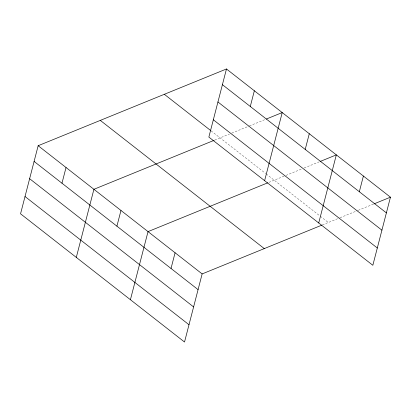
<?xml version="1.0" encoding="UTF-8"?>
<svg xmlns="http://www.w3.org/2000/svg" width="411" height="411" viewBox="0 0 411 411"><rect width="100%" height="100%" fill="white"/><g stroke="black" fill="none" stroke-linecap="round" stroke-linejoin="round"><path stroke-width="0.31" stroke-dasharray="2.06 1.54" d="M214.748 140.064L229.461 134.068M231.809 133.113L248.809 126.182M249.395 125.946L265.223 119.493M268.861 182.376L285.332 175.661M285.922 175.42L301.751 168.972M304.094 168.017L319.337 161.806M322.378 224.925L339.445 217.969M340.031 217.732L357.621 210.566M358.207 210.324L373.45 204.113M211.12 130.883L265.676 173.54M266.179 173.93L319.789 215.847M320.292 216.243L328.307 222.51"/><path stroke-width="0.62" d="M226.471 68.976L208.86 137.079L372.839 265.285L390.45 197.188L226.471 68.976L38.161 145.715L20.55 213.812L184.529 342.024L202.14 273.921L321.787 225.166M61.979 183.214L66.037 167.508M76.302 257.404L93.914 189.307L214.157 140.305M116.909 226.163L120.973 210.458M130.415 299.717L148.027 231.614L267.674 182.859M171.022 268.47L175.081 252.77M250.289 106.475L254.347 90.769M264.612 180.67L282.223 112.568L266.395 119.015M305.219 149.429L309.283 133.724M318.725 222.978L336.337 154.875L320.508 161.328M359.332 191.737L363.396 176.031M374.036 203.877L390.45 197.188M222.413 84.681L386.386 212.893M217.938 101.974L381.917 230.181M213.335 119.786L377.308 247.997M164.333 94.299L210.627 130.498M100.305 120.392L264.283 248.598M38.161 145.715L202.14 273.921M34.103 161.42L198.076 289.627M29.628 178.708L193.607 306.919M25.02 196.525L188.998 324.731"/></g></svg>
